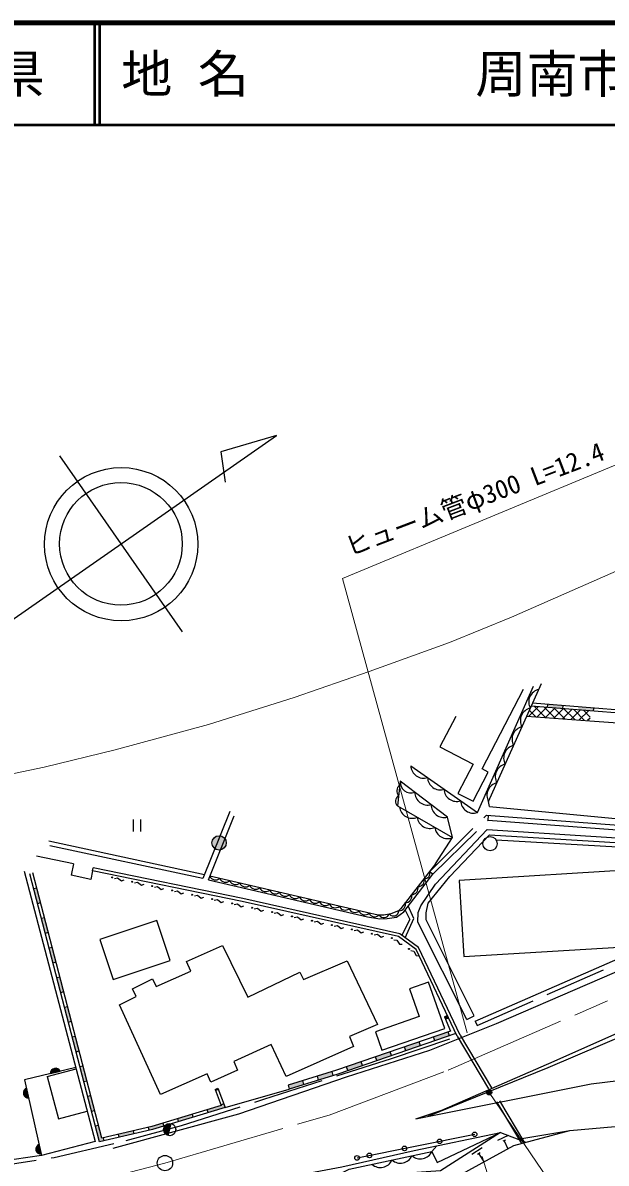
# Model space of a CAD drawing. Units: millimetres at full size, sheet at 1:1000; details may follow other scales. Extents: x 40000 to 680000, y 20000 to 380000.
# Drawn here: x 360750 to 417827, y 268392 to 380000 of the extents above; entities that cross this region are included whole.
import ezdxf
from ezdxf.enums import TextEntityAlignment as Align

# ---------------------------------------------------------------- set-up
doc = ezdxf.new("R2010")
doc.units = ezdxf.units.MM
doc.header["$LTSCALE"] = 1000
doc.linetypes.add('CHAIN', pattern=[18.5, 12, -1.5, 3.5, -1.5])
doc.linetypes.add('DASHED', pattern=[7.5, 6, -1.5])
for name, color, linetype, lineweight in [('M-BGD', 7, 'Continuous', 25), ('M-BMK', 2, 'CHAIN', 13), ('M-BMK-SRVR', 3, 'Continuous', 25), ('M-STR-HTXT', 7, 'Continuous', 13), ('M-STR-STRC', 7, 'Continuous', 25), ('M-TTL', 2, 'Continuous', 140), ('M-TTL-LINE', 7, 'Continuous', 50)]:
    doc.layers.add(name, color=color, linetype=linetype, lineweight=lineweight)
doc.layers.add('M-TTL-TXT', color=7, linetype='Continuous')
doc.styles.add('ＭＳ ゴシック', font='')
doc.styles.get('ＭＳ ゴシック').set_extended_font_data('MS Gothic')

msp = doc.modelspace()

# ---------------------------------------------------------------- hatches: boundary and pattern name
at = {"layer": 'M-BGD'}
for points in [[(413613, 313173), (412117, 313289), (412094, 312990), (413589, 312873)], [(416604, 312939), (415108, 313056), (415085, 312757), (416580, 312640)], [(380653, 299743, -0.41421), (379953, 299043, -0.41421), (379253, 299743, -1)], [(362118, 295345), (361828, 295270), (362204, 293818), (362494, 293893)], [(362871, 292441), (362580, 292366), (362957, 290914), (363247, 290989)], [(363709, 288010), (363999, 288085), (363623, 289537), (363333, 289462)], [(364462, 285105), (364752, 285181), (364376, 286633), (364085, 286558)], [(365214, 282201), (365504, 282277), (365128, 283729), (364838, 283653)], [(402393, 282602), (402274, 282853), (401993, 282720), (402098, 282475)], [(365967, 279297), (366257, 279373), (365881, 280825), (365590, 280749)], [(399647, 279893), (399517, 280271), (398098, 279784), (398228, 279405)], [(402484, 280867), (402354, 281245), (400936, 280758), (401066, 280380)], [(396810, 278918), (396680, 279297), (395261, 278809), (395391, 278431)], [(366719, 276393), (367010, 276468), (366633, 277921), (366343, 277845)], [(393972, 277944), (393842, 278322), (392424, 277835), (392554, 277457)], [(363446, 277170, -0.82183), (364413, 277384)], [(391119, 276979), (391001, 277361), (389568, 276916), (389687, 276534)], [(361326, 274760, -0.82183), (361112, 275727)], [(379882, 275612), (379839, 275724), (379559, 275616), (379602, 275505)], [(388254, 276089), (388136, 276471), (386703, 276027), (386822, 275645)], [(367386, 275016), (367095, 274941), (367472, 273489), (367762, 273564)], [(380162, 274050), (378782, 273632), (378869, 273345), (380557, 273856), (380421, 274212), (380141, 274105)], [(373359, 271991), (373034, 271915), (373102, 271623), (373437, 271702), (374562, 272042), (374475, 272329)], [(377433, 272911), (377346, 273198), (375911, 272763), (375998, 272476)], [(368138, 272112), (367848, 272037), (368250, 270486), (368721, 270596), (368652, 270889), (368467, 270845)], [(370113, 271231), (370181, 270939), (371642, 271281), (371573, 271573)], [(375280, 272257, 0.41421), (374541, 271840, 0.41421), (374958, 271101)], [(362541, 269267, -0.82183), (362327, 270235)]]:
    msp.add_hatch(color=256, dxfattribs=at).paths.add_polyline_path(points)
at = {"layer": 'M-STR-STRC'}
msp.add_hatch(color=256, dxfattribs=at).paths.add_polyline_path([(406593, 275440, -1), (406154, 275201, -0.41421), (406254, 275540, -0.41421)])

# ---------------------------------------------------------------- linework, layer by layer
at = {"layer": 'M-BGD'}
for p, q in [((406314, 303795), (411482, 315324)), ((411173, 313062), (410248, 312137)), ((410930, 312086), (410309, 312708)), ((433656, 311304), (410492, 313116)), ((433656, 311605), (410622, 313406)), ((411885, 312016), (410810, 313091)), ((411993, 312998), (411071, 312076)), ((412839, 311945), (411769, 313016)), ((412813, 312934), (411894, 312015)), ((412094, 312990), (412117, 313289)), ((413633, 312870), (412717, 311954)), ((413794, 311874), (412727, 312941)), ((414453, 312806), (413540, 311893)), ((413589, 312873), (413613, 313173)), ((414748, 311804), (413686, 312866)), ((415272, 312742), (414363, 311832)), ((415703, 311733), (414645, 312791)), ((416092, 312678), (415186, 311771)), ((416263, 312057), (415604, 312716)), ((416580, 312640), (416604, 312939)), ((410059, 312151), (416236, 311694)), ((416255, 311957), (416009, 311711)), ((416236, 311694), (425232, 311028)), ((406406, 303311), (406314, 303795)), ((381002, 302803), (378372, 296262)), ((371554, 302017), (371554, 300843)), ((372254, 302017), (372254, 300843)), ((378906, 296122), (381424, 302372)), ((406281, 301966), (406317, 302434)), ((378513, 296611), (363286, 299908)), ((378372, 296262), (363394, 299447)), ((365723, 297695), (362099, 298435)), ((365719, 297696), (365488, 296565)), ((367573, 297015), (367634, 297314)), ((400850, 296669), (400530, 296919)), ((361828, 295270), (362118, 295345)), ((362204, 293818), (362494, 293893)), ((362580, 292366), (362871, 292441)), ((362957, 290914), (363247, 290989)), ((363333, 289462), (363623, 289537)), ((363709, 288010), (363999, 288085)), ((364085, 286558), (364376, 286633)), ((364462, 285105), (364752, 285181)), ((364838, 283653), (365128, 283729)), ((401993, 282720), (402274, 282853)), ((402393, 282602), (402098, 282475)), ((404186, 282454), (404911, 282799)), ((365214, 282201), (365504, 282277)), ((405010, 282303), (405203, 281866)), ((365590, 280749), (365881, 280825)), ((399647, 279893), (399517, 280271)), ((401066, 280380), (400936, 280758)), ((402484, 280867), (402354, 281245)), ((365967, 279297), (366257, 279373)), ((396810, 278918), (396680, 279297)), ((398228, 279405), (398098, 279784)), ((366343, 277845), (366633, 277921)), ((393972, 277944), (393842, 278322)), ((395391, 278431), (395261, 278809)), ((365932, 277751), (360926, 276566)), ((363446, 277170), (364413, 277384)), ((389687, 276534), (389568, 276916)), ((391119, 276979), (391001, 277361)), ((392554, 277457), (392424, 277835)), ((360926, 276566), (362566, 269156)), ((361326, 274760), (361112, 275727)), ((366719, 276393), (367010, 276468)), ((379559, 275616), (379839, 275724)), ((386703, 276027), (386822, 275645)), ((388254, 276089), (388136, 276471)), ((367095, 274941), (367386, 275016)), ((379882, 275612), (379602, 275505)), ((380557, 273856), (386822, 275645)), ((367472, 273489), (367762, 273564)), ((378869, 273345), (378782, 273632)), ((380421, 274212), (380141, 274105)), ((374562, 272042), (374475, 272329)), ((375998, 272476), (375911, 272763)), ((377433, 272911), (377346, 273198)), ((367848, 272037), (368138, 272112)), ((370181, 270939), (370113, 271231)), ((371642, 271281), (371573, 271573)), ((373102, 271623), (373034, 271915)), ((374958, 271101), (375280, 272257)), ((393455, 268909), (404959, 271217)), ((409188, 270739), (414276, 271589)), ((362541, 269267), (362327, 270235)), ((368721, 270596), (368652, 270889)), ((408237, 271104), (407177, 270617)), ((407974, 270653), (407720, 270536)), ((407847, 270595), (408211, 269802)), ((405708, 269892), (404695, 269249)), ((405481, 269393), (405244, 269242)), ((405362, 269317), (405869, 268520))]:
    msp.add_line(p, q, dxfattribs=at)
at = {"layer": 'M-BGD', "linetype": 'DASHED'}
for p, q in [((400530, 296919), (406103, 302450)), ((400850, 296669), (406281, 301966)), ((405203, 281866), (433318, 294283)), ((403237, 280815), (409532, 270318)), ((403528, 280914), (409834, 270399)), ((363140, 276880), (365966, 277623)), ((363140, 276880), (364229, 272737)), ((364229, 272737), (367055, 273480))]:
    msp.add_line(p, q, dxfattribs=at)
at = {"layer": 'M-BGD'}
for points in [[(398713, 307288), (405230, 302705), (410720, 315084)], [(403112, 312121), (401564, 309128), (404796, 307457), (403311, 304585), (404814, 303808), (406290, 306661), (405685, 306974), (409732, 314799)], [(397684, 305795), (397407, 303358), (402803, 300257)], [(401135, 297696), (402803, 300257), (402290, 302271), (397684, 305795)], [(406406, 303311), (420444, 301969), (427631, 301437), (432580, 301518), (433656, 305156)], [(406103, 302450), (425492, 300987), (431350, 300780)], [(406281, 301966), (425466, 300517), (431333, 300310)], [(399213, 272736), (401740, 273596), (412732, 278374), (427788, 285059), (433639, 287584), (441617, 291272), (447430, 293831), (450041, 294992), (459037, 297649), (463716, 299474), (466091, 300590)], [(404186, 282454), (399409, 291985), (399420, 292916), (399705, 293583), (401122, 295703), (406172, 301036), (426468, 299758), (431832, 299400), (433318, 298316)], [(404911, 282799), (400205, 292198), (400209, 292883), (400398, 293853), (402526, 296463), (406426, 300530), (431590, 299007), (432611, 298306), (432980, 297559), (432982, 294594), (433318, 294594)], [(405010, 282303), (432627, 294364), (432770, 297280), (432326, 298108), (431356, 298588), (407075, 300006)], [(360877, 296977), (367833, 270520), (362566, 269156), (351842, 267570), (345687, 267172), (336041, 266378), (297969, 266089), (290480, 265916), (282220, 265636), (271987, 266708), (261302, 268677)], [(367573, 297015), (367400, 296172), (365488, 296565)], [(403237, 280815), (399224, 289302), (397511, 290564), (382219, 294003), (367573, 297015)], [(403528, 280914), (399467, 289501), (397640, 290847), (382283, 294301), (367634, 297314)], [(401135, 297696), (397725, 293320), (397520, 293093), (396743, 292810), (396063, 292674), (395510, 292671), (394360, 292912), (379052, 296485)], [(379839, 275724), (380557, 273856), (373437, 271702), (368250, 270486), (361452, 296722)], [(379559, 275616), (380162, 274050), (373359, 271991), (368467, 270845), (361742, 296797)], [(369714, 296268), (370029, 296326), (370393, 296026), (370652, 296118)], [(371669, 295844), (371984, 295902), (372347, 295602), (372607, 295694)], [(378906, 296122), (394467, 292488), (395672, 292318), (396402, 292333), (397302, 292464), (398017, 292994), (400850, 296669)], [(373623, 295420), (373938, 295478), (374302, 295178), (374561, 295270)], [(375578, 294996), (375893, 295054), (376257, 294754), (376516, 294846)], [(377532, 294572), (377847, 294630), (378211, 294330), (378470, 294422)], [(379487, 294148), (379802, 294206), (380166, 293906), (380425, 293998)], [(381441, 293724), (381756, 293782), (382120, 293482), (382379, 293575)], [(369596, 269872), (381890, 273223), (392409, 276835), (400567, 279468), (407081, 282079), (415993, 285916), (433117, 293330)], [(383396, 293300), (383711, 293358), (384075, 293058), (384334, 293151)], [(385351, 292876), (385666, 292934), (386029, 292634), (386289, 292727)], [(387305, 292452), (387620, 292510), (387984, 292210), (388243, 292303)], [(389260, 292028), (389575, 292086), (389938, 291786), (390198, 291879)], [(391214, 291604), (391529, 291662), (391893, 291362), (392152, 291455)], [(393169, 291180), (393484, 291238), (393847, 290938), (394107, 291031)], [(395123, 290756), (395438, 290814), (395802, 290514), (396061, 290607)], [(397039, 290267), (397356, 290222), (397605, 289821), (397880, 289826)], [(398703, 289199), (399015, 289128), (399232, 288710), (399507, 288693)], [(401993, 282720), (402591, 281327), (391446, 277499), (386703, 276027)], [(425272, 283351), (412115, 277726), (400379, 272969)], [(403111, 281082), (391571, 277119), (386822, 275645)], [(399213, 272736), (416356, 276171), (426253, 277377), (433639, 277857)], [(402016, 266413), (408795, 270121), (414276, 271589), (426475, 272660)], [(282051, 258287), (299734, 257635), (317178, 257647), (326787, 257707), (337259, 258248), (343979, 258924), (356658, 260268), (360494, 260745), (367989, 262276), (376903, 264570), (382735, 266100), (388302, 267340), (391974, 268045), (399038, 269647), (407500, 271387), (409976, 270437)], [(407500, 271387), (401613, 267645), (392770, 267026), (389132, 265156), (384946, 261870)], [(400777, 269543), (401304, 268474), (407500, 271387)], [(387087, 265047), (392692, 267801), (400777, 269543), (401250, 270102)]]:
    msp.add_lwpolyline(points, dxfattribs=at)
for points in [[(403897, 288609), (421809, 289699), (421355, 297157), (403443, 296067)], [(369587, 286385), (375156, 288236), (373854, 292151), (368286, 290300)], [(370196, 283892), (371842, 284714), (371467, 285464), (373424, 286441), (373801, 285686), (377191, 287183), (376774, 288127), (380300, 289684), (382751, 284625), (387851, 287095), (388208, 286357), (392481, 288213), (395468, 281971), (392700, 280793), (393114, 279821), (386517, 276875), (385038, 280011), (381380, 278361), (381765, 277508), (379161, 276310), (378781, 277137), (374233, 275115)], [(395244, 281263), (395883, 279438), (402028, 281588), (400445, 286113), (398592, 285464), (399537, 282765)]]:
    msp.add_lwpolyline(points, close=True, dxfattribs=at)
at = {"layer": 'M-BGD', "linetype": 'DASHED'}
for points in [[(398164, 290461), (399014, 292349), (398464, 293574)], [(398146, 293161), (398627, 292251), (397848, 290694)], [(225770, 274021), (241346, 270357), (260335, 268495), (272428, 266256), (282558, 265203), (290092, 265545), (306744, 265659), (328443, 266010), (336212, 266112), (350422, 267007), (356126, 267762), (363821, 268964), (370865, 270604), (376289, 272095), (384333, 274653), (396837, 278641), (403668, 280962)]]:
    msp.add_lwpolyline(points, dxfattribs=at)
at = {"layer": 'M-BGD'}
for centre, radius in [((379953, 299743), 700), ((406465, 299663), 700), ((369496, 296354), 50), ((371451, 295930), 50), ((373405, 295506), 50), ((375360, 295082), 50), ((377314, 294658), 50), ((379269, 294234), 50), ((381223, 293810), 50), ((383178, 293386), 50), ((385133, 292962), 50), ((387087, 292538), 50), ((389042, 292114), 50), ((390996, 291690), 50), ((392951, 291266), 50), ((394905, 290842), 50), ((396860, 290419), 50), ((398536, 289364), 50), ((375119, 271679), 600), ((404959, 271217), 225), ((401528, 270529), 225), ((393455, 268909), 225), ((394664, 269152), 225), ((398096, 269840), 225)]:
    msp.add_circle(centre, radius, dxfattribs=at)
for centre, radius, start, end in [((411497, 313526), 1250, 102.72643, 208.98664), ((410679, 311701), 1250, 102.72643, 208.98664), ((409861, 309876), 1250, 102.72643, 208.98664), ((409043, 308050), 1250, 102.72643, 208.98664), ((399962, 307326), 1250, 181.75529, 288.0155), ((408225, 306225), 1250, 102.72643, 208.98664), ((401598, 306176), 1250, 181.75529, 288.0155), ((397949, 304806), 625, 120.38691, 226.64711), ((398732, 305685), 1054, 173.98747, 291.17372), ((400363, 304690), 1250, 179.4505, 285.7107), ((403207, 305044), 1250, 181.75529, 288.0155), ((407407, 304400), 1250, 102.72643, 208.98664), ((397836, 303813), 625, 120.38691, 226.64711), ((404843, 303894), 1250, 181.75529, 288.0155), ((398842, 303398), 1250, 186.98288, 293.24308), ((401951, 303475), 1250, 179.4505, 285.7107), ((400576, 302402), 1250, 186.98288, 293.24308), ((402310, 301405), 1250, 186.98288, 293.24308), ((400106, 296719), 469, 258.91702, 25.23371), ((379624, 296737), 625, 203.73056, 309.99077), ((380598, 296509), 625, 203.73056, 309.99077), ((381572, 296282), 625, 203.73056, 309.99077), ((382546, 296055), 625, 203.73056, 309.99077), ((399412, 296095), 625, 268.94526, 15.20547), ((383519, 295827), 625, 203.73056, 309.99077), ((384493, 295600), 625, 203.73056, 309.99077), ((385467, 295373), 625, 203.73056, 309.99077), ((386441, 295145), 625, 203.73056, 309.99077), ((387415, 294918), 625, 203.73056, 309.99077), ((398183, 294518), 625, 268.94526, 15.20547), ((398798, 295306), 625, 268.94526, 15.20547), ((388389, 294691), 625, 203.73056, 309.99077), ((389362, 294463), 625, 203.73056, 309.99077), ((390336, 294236), 625, 203.73056, 309.99077), ((391310, 294009), 625, 203.73056, 309.99077), ((392284, 293781), 625, 203.73056, 309.99077), ((397569, 293729), 625, 268.94526, 15.20547), ((393258, 293554), 625, 203.73056, 309.99077), ((394222, 293324), 625, 205.03736, 311.29757), ((395193, 293132), 625, 206.31085, 312.57105), ((396079, 293003), 570, 215.55466, 337.30236), ((397015, 293112), 526, 218.75946, 0.49174), ((363951, 277181), 505, 23.65033, 181.30852), ((361314, 275264), 505, 113.65033, 271.30852), ((362530, 269772), 505, 113.65033, 271.30852), ((397686, 269644), 1250, 229.02894, 335.28914), ((399642, 270066), 1250, 229.02894, 335.28914), ((395731, 269223), 1250, 229.02894, 335.28914)]:
    msp.add_arc(centre, radius, start, end, dxfattribs=at)
at = {"layer": 'M-BMK'}
msp.add_lwpolyline([(274447, 262575), (285780, 261556), (304400, 260565), (321198, 260975), (334962, 261686), (350769, 263401), (366370, 266243), (374660, 268405), (390726, 273108), (402365, 277506), (424039, 286914), (441257, 294286), (448079, 297312), (454979, 300177), (460600, 302234), (468696, 305145), (477469, 308021), (489794, 311349), (499948, 313741), (512982, 316307), (529140, 318399), (544330, 319255), (568327, 320436)], dxfattribs=at)
at = {"layer": 'M-BMK-SRVR'}
for p, q in [((358453, 320719), (385556, 339597)), ((385556, 339597), (380116, 338009)), ((364350, 337622), (376353, 320391)), ((380116, 338009), (380544, 335039))]:
    msp.add_line(p, q, dxfattribs=at)
for centre, radius in [((370375, 328972), 7500), ((370351, 329006), 6000), ((374660, 268405), 750)]:
    msp.add_circle(centre, radius, dxfattribs=at)
at = {"layer": 'M-STR-HTXT'}
for p, q in [((392013, 325618), (426237, 339847)), ((404238, 281154), (392013, 325618)), ((406373, 275321), (416176, 260922)), ((413199, 244759), (405690, 269041))]:
    msp.add_line(p, q, dxfattribs=at)
msp.add_lwpolyline([(487539, 343566), (475509, 342078), (464125, 339914), (452475, 337290), (439918, 333791), (433493, 331712), (419613, 326690), (408567, 321843), (402482, 319345), (394642, 316524), (387303, 313962), (378919, 311328), (369799, 308858), (362849, 307151), (355169, 305566), (346752, 304057), (339550, 302944), (329981, 301810), (322694, 301222), (317035, 300933), (311226, 300648), (300582, 300587), (288073, 300985), (276360, 301788)], dxfattribs=at)
at = {"layer": 'M-STR-STRC'}
msp.add_circle((406373, 275321), 250, dxfattribs=at)
at = {"layer": 'M-TTL'}
msp.add_line((680000, 380000), (40000, 380000), dxfattribs=at)
at = {"layer": 'M-TTL-LINE'}
for p, q in [((367750, 380000), (367750, 370000)), ((368250, 380000), (368250, 370000)), ((40000, 370000), (680000, 370000))]:
    msp.add_line(p, q, dxfattribs=at)

# ---------------------------------------------------------------- texts
at = {"layer": 'M-STR-HTXT', "style": 'ＭＳ ゴシック'}
msp.add_text('ヒューム管φ300 L=12.4', height=1833, rotation=20.826, dxfattribs=at).set_placement((392924, 327233), align=Align.BOTTOM_LEFT)
at = {"layer": 'M-TTL-TXT', "style": 'ＭＳ ゴシック'}
msp.add_text('山\u3000口\u3000県', height=3666, dxfattribs=at).set_placement((350375, 375000), align=Align.MIDDLE_CENTER)
for s, p in [('地 名', (370380, 375000)), ('周南市大字上村', (405024, 375000))]:
    msp.add_text(s, height=3666, dxfattribs=at).set_placement(p, align=Align.MIDDLE_LEFT)

doc.saveas('drawing.dxf')
